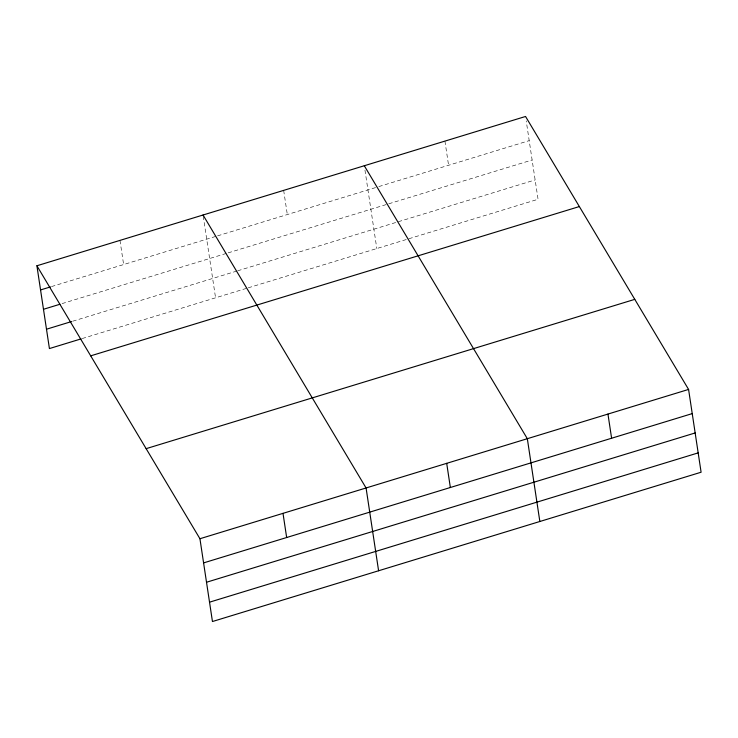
<?xml version="1.0" encoding="UTF-8"?>
<svg xmlns="http://www.w3.org/2000/svg" width="738" height="738" viewBox="0 0 738 738"><rect width="100%" height="100%" fill="white"/><g stroke="black" fill="none" stroke-linecap="round" stroke-linejoin="round"><path stroke-width="0.55" stroke-dasharray="3.69 2.77" d="M51.485 286.593L216.502 236.178M217.59 235.846L377.755 186.917M378.843 186.576L529.201 140.644M62.066 303.604L227.055 253.199M228.143 252.866L532.126 159.989M72.73 321.205L236.603 271.132M237.691 270.8L535.142 179.924M82.213 338.548L247.156 288.152M248.245 287.82L538.067 199.269L526.212 120.866M444.922 141.106L448.575 165.275M364.959 170.137L376.814 248.54M283.669 190.376L287.322 214.546M203.208 216.105L215.561 297.801M119.971 240.394L123.624 264.555"/><path stroke-width="1.11" d="M36.9 265.772L525.548 116.475L688.582 389.433L701.1 472.228L212.452 621.525L199.933 538.731L36.9 265.772L49.418 348.567L81.115 338.88M40.553 289.933L50.396 286.934M43.477 309.287L59.879 304.277M46.494 329.213L71.632 321.537M90.7 355.845L579.348 206.557M146.133 448.658L634.781 299.36M199.933 538.731L688.582 389.433M203.587 562.9L692.235 413.603M206.511 582.245L695.159 432.948M209.527 602.18L698.176 452.883M364.295 165.746L527.329 438.704L539.847 521.498M203.042 215.007L366.076 487.975L378.594 570.76M607.955 414.073L611.608 438.234M446.702 463.335L450.355 487.504M283.005 513.353L286.658 537.513"/></g></svg>
